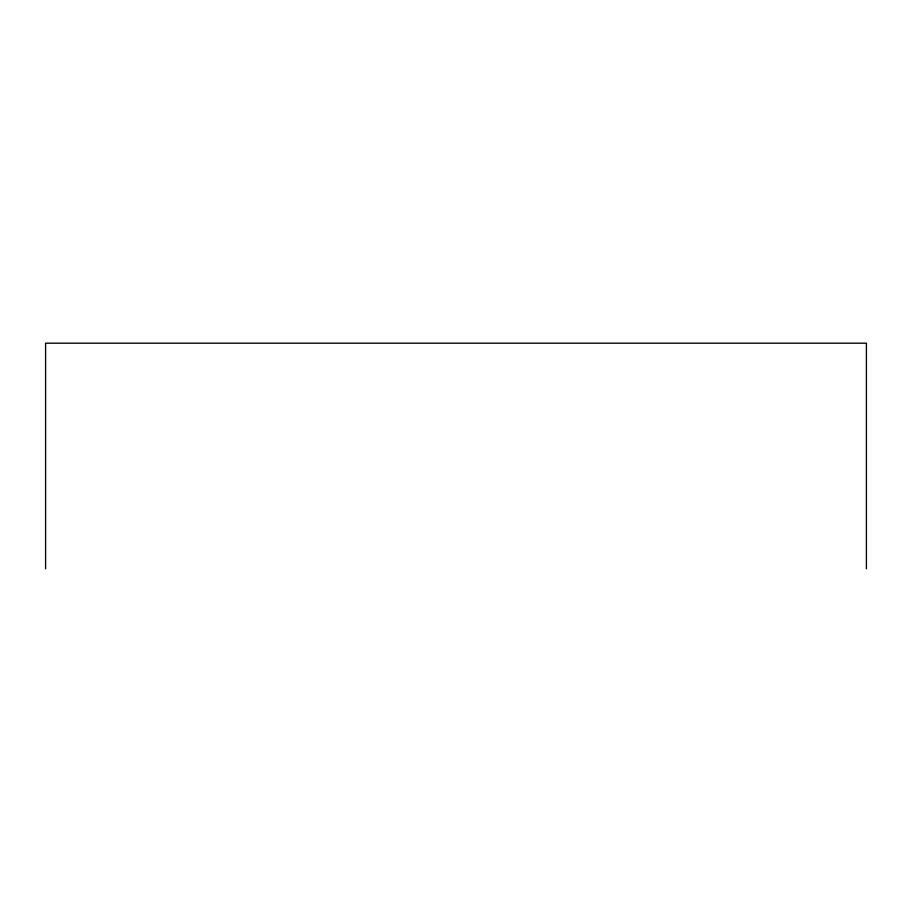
<?xml version="1.0" encoding="UTF-8"?>
<svg xmlns="http://www.w3.org/2000/svg" width="912" height="912" viewBox="0 0 912 912"><rect width="100%" height="100%" fill="white"/><g stroke="black" fill="none" stroke-linecap="round" stroke-linejoin="round"><path stroke-width="1.37" d="M866.4 568.814L866.4 343.186L45.6 343.186L45.6 568.814"/></g></svg>
